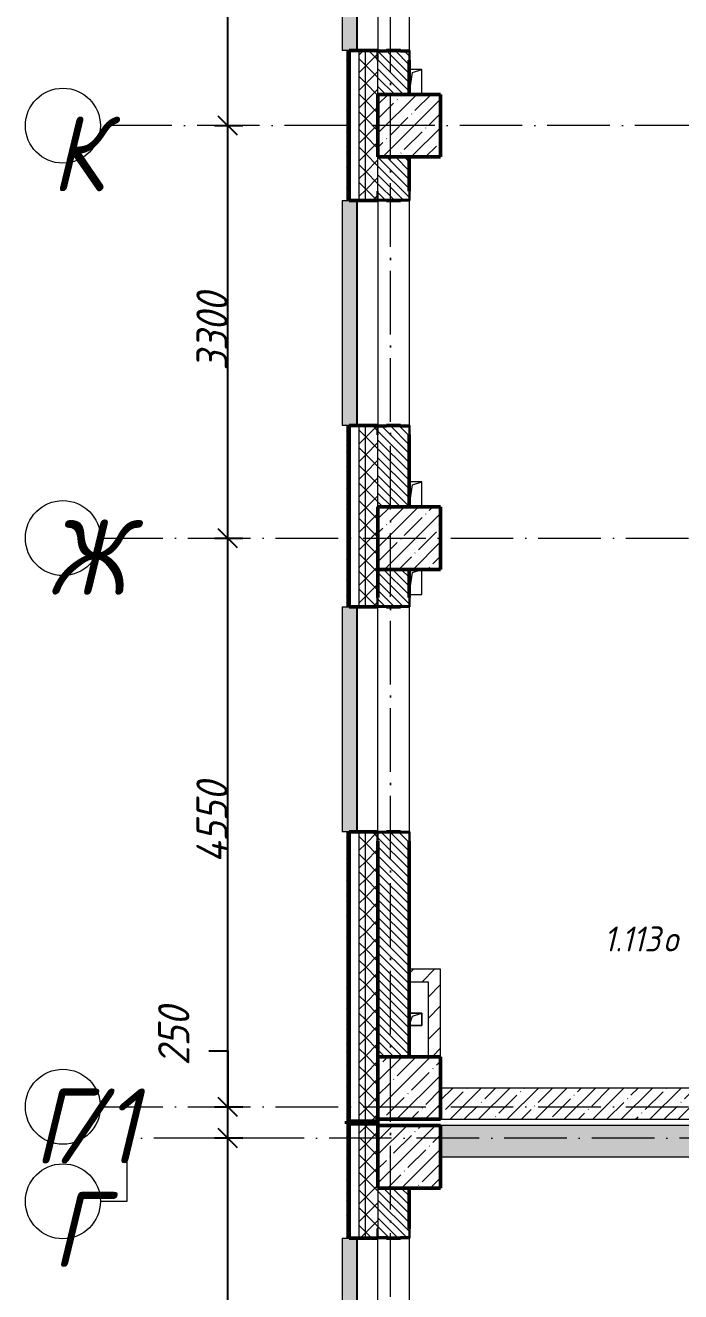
# Model space of a CAD drawing. Header units: millimetres. Extents: x -12989 to 629078, y -109036 to 555275.
# Drawn here: x 507745 to 512983, y 274043 to 284175 of the extents above; entities that cross this region are included whole.
import ezdxf

# ---------------------------------------------------------------- set-up
doc = ezdxf.new("R2010")
doc.units = ezdxf.units.MM
doc.linetypes.add('50_200_ШТРИХ_1Т_ш5_п1_п1_', pattern=[700, 500, -100, 0, -100])
for name, color, linetype, lineweight in [('A-____-____-DIMS', 7, 'Continuous', 9), ('A-FLOR-____-OTLN', 7, 'Continuous', 9), ('A-GENM-____-MCUT', 7, 'Continuous', 25), ('A-GENM-____-OTLN', 7, 'Continuous', 9), ('A-GENM-____-OTLN-1', 7, 'Continuous', 25), ('A-GLAZ-____-IDEN', 7, 'Continuous', 9), ('A-GLAZ-____-OTLN', 7, 'Continuous', 9), ('A-WALL-____-MCUT-1', 7, 'Continuous', 9), ('A-WALL-____-MCUT-2', 7, 'Continuous', 50), ('A-WALL-____-MCUT-3', 7, 'Continuous', 9), ('A-WALL-____-OTLN', 7, 'Continuous', 9), ('A-WALL-____-PATT-1', 7, 'Continuous', 9), ('A-WALL-FNSH-MCUT-1', 7, 'Continuous', 9), ('S-COLS-____-MCUT', 7, 'Continuous', 50), ('S-COLS-____-OTLN', 7, 'Continuous', 9), ('S-GRID-____-IDEN', 7, 'Continuous', 9), ('S-GRID-____-OTLN', 7, 'Continuous', 9), ('S-GRID-____-OTLN-1', 7, '50_200_ШТРИХ_1Т_ш5_п1_п1_', 9)]:
    doc.layers.add(name, color=color, linetype=linetype, lineweight=lineweight)
doc.layers.add('A-GLAZ-____-OTLN-1', color=7, linetype='Continuous', lineweight=9, true_color=0xc0c0c0)
doc.layers.add('Оси-3', color=7, linetype='50_200_ШТРИХ_1Т_ш5_п1_п1_', lineweight=9, true_color=0xaaaaaa)
doc.styles.add('ISOCPEUR_I', font='isocpeui.ttf', dxfattribs={"width": 0.9, "height": 2.5})
doc.styles.add('ISOCPEUR_I_9', font='isocpeui.ttf', dxfattribs={"width": 0.9, "height": 250})
doc.dimstyles.new('ISO-2_5_0_9К_БОЛЬШОЙ_ОСИ', dxfattribs={"dimscale": 304.8, "dimtxt": 248.995294, "dimasz": 0.492126, "dimexe": 0.393701, "dimexo": 0, "dimgap": 0, "dimtad": 1, "dimdec": 0, "dimzin": 0, "dimdsep": 46, "dimtxsty": 'ISOCPEUR_I_9', "dimblk1": 'OBLIQUE', "dimblk2": 'OBLIQUE', "dimsah": 1, "dimcen": 0.09, "dimdle": 0.393701, "dimazin": 0, "dimtfac": 1, "dimtdec": 4, "dimtix": 1, "dimtmove": 0, "dimatfit": 3, "dimfxl": 1, "dimtvp": 1, "dimtolj": 1, "dimtzin": 0, "dimarcsym": 2})
doc.dimstyles.new('ISO-2_5_0_9К_БОЛЬШОЙ_ОСИ_1', dxfattribs={"dimscale": 304.8, "dimtxt": 248.995294, "dimasz": 0.492126, "dimexe": 0.393701, "dimexo": 0, "dimgap": 0, "dimtad": 1, "dimdec": 0, "dimzin": 0, "dimdsep": 46, "dimtxsty": 'ISOCPEUR_I_9', "dimblk1": 'OBLIQUE', "dimblk2": 'OBLIQUE', "dimsah": 1, "dimcen": 0.09, "dimdle": 0.393701, "dimazin": 0, "dimtfac": 1, "dimtdec": 4, "dimtix": 1, "dimtmove": 1, "dimatfit": 3, "dimfxl": 1, "dimtvp": 1, "dimtolj": 1, "dimtzin": 0, "dimarcsym": 2})
pattern_1 = [(135, (513013.31, 265891.49), (-35.35534, -35.35534), [])]
pattern_2 = [(45, (513013.31, 265891.49), (-70.71068, 70.71068), []), (135, (513013.31, 265891.49), (-70.71068, -70.71068), [])]
pattern_3 = [(45, (513013.31, 265891.49), (-84.8528, 84.8528), [])]
pattern_4 = [(45, (513013.31, 265891.49), (-114.0493, 114.0493), []), (45, (513127.36, 265891.49), (-114.0493, 114.0493), [201.612, -40.322, 3.353, -36.97])]
pattern_5 = [(45, (513013.31, 265891.49), (-85.5366, 85.5366), []), (45, (513070.34, 265891.49), (-85.5366, 85.5366), [])]

# ---------------------------------------------------------------- blocks, each defined once
blk = doc.blocks.new('BSC_Колонна _Прямоугольная - 500х500-V49-АР1_План отверстий 1 этажа в осях 1-64_А-ГГ')
at = {"layer": 'S-COLS-____-OTLN'}
h = blk.add_hatch(dxfattribs=at)
h.set_pattern_fill('FP_81', color=256, style=0, pattern_type=2)
h.set_pattern_definition([(45, (2200, -9781.04), (-114.0493, 114.0493), []), (45, (2314.05, -9781.04), (-114.0493, 114.0493), [201.612, -40.322, 3.353, -36.97])])
h.paths.add_polyline_path([(-250, -250), (250, -250), (250, 250), (-250, 250)], flags=0)
at = {"layer": 'S-COLS-____-MCUT'}
for p, q in [((250, 250), (-250, 250)), ((-250, 250), (-250, -250)), ((250, -250), (250, 250)), ((-250, -250), (250, -250))]:
    blk.add_line(p, q, dxfattribs=at)
blk = doc.blocks.new('BSC_Колонна _Прямоугольная - 500х500-V52-АР1_План отверстий 1 этажа в осях 1-64_А-ГГ')
at = {"layer": 'S-COLS-____-OTLN'}
h = blk.add_hatch(dxfattribs=at)
h.set_pattern_fill('FP_84', color=256, style=0, pattern_type=2)
h.set_pattern_definition([(45, (2200, -17481.04), (-114.0493, 114.0493), []), (45, (2314.05, -17481.04), (-114.0493, 114.0493), [201.612, -40.322, 3.353, -36.97])])
h.paths.add_polyline_path([(-250, -250), (250, -250), (250, 250), (-250, 250)], flags=0)
at = {"layer": 'S-COLS-____-MCUT'}
for p, q in [((250, 250), (-250, 250)), ((-250, 250), (-250, -250)), ((250, -250), (250, 250)), ((-250, -250), (250, -250))]:
    blk.add_line(p, q, dxfattribs=at)
blk = doc.blocks.new('BSC_Колонна _Прямоугольная - 500х500-V109-АР1_План отверстий 1 этажа в осях 1-64_А-ГГ')
at = {"layer": 'S-COLS-____-OTLN'}
h = blk.add_hatch(dxfattribs=at)
h.set_pattern_fill('FP_141', color=256, style=0, pattern_type=2)
h.set_pattern_definition([(45, (2200, -14181.04), (-114.0493, 114.0493), []), (45, (2314.05, -14181.04), (-114.0493, 114.0493), [201.612, -40.322, 3.353, -36.97])])
h.paths.add_polyline_path([(-250, -250), (250, -250), (250, 250), (-250, 250)], flags=0)
at = {"layer": 'S-COLS-____-MCUT'}
for p, q in [((250, 250), (-250, 250)), ((-250, 250), (-250, -250)), ((250, -250), (250, 250)), ((-250, -250), (250, -250))]:
    blk.add_line(p, q, dxfattribs=at)
blk = doc.blocks.new('BSC_Колонна _Прямоугольная - 500х500-V147-АР1_План отверстий 1 этажа в осях 1-64_А-ГГ')
at = {"layer": 'S-COLS-____-OTLN'}
h = blk.add_hatch(dxfattribs=at)
h.set_pattern_fill('FP_181', color=256, style=0, pattern_type=2)
h.set_pattern_definition([(45, (2200, -9231.04), (-114.0493, 114.0493), []), (45, (2314.05, -9231.04), (-114.0493, 114.0493), [201.612, -40.322, 3.353, -36.97])])
h.paths.add_polyline_path([(-250, -250), (250, -250), (250, 250), (-250, 250), (-250, 103)], flags=0)
at = {"layer": 'S-COLS-____-MCUT'}
for p, q in [((250, 250), (-250, 250)), ((-250, 250), (-250, -250)), ((250, -250), (250, 250)), ((-250, -250), (250, -250))]:
    blk.add_line(p, q, dxfattribs=at)
blk = doc.blocks.new('Фахверк_СКБ_Уголок - 250_2700-27497298-АР1_План отверстий 1 этажа в осях 1-64_А-ГГ')
at = {"layer": 'A-GENM-____-MCUT'}
for p, q in [((200, 181), (125, 181)), ((125, 181), (125, 106)), ((125, 106), (131, 106)), ((131, 106), (131, 175)), ((131, 175), (200, 175)), ((200, 175), (200, 181)), ((131, -6), (125, -6)), ((125, -6), (125, -81)), ((125, -81), (200, -81)), ((131, -75), (131, -6)), ((200, -75), (131, -75)), ((200, -81), (200, -75))]:
    blk.add_line(p, q, dxfattribs=at)
blk = doc.blocks.new('Стены 5 - Стены 4-30145060-АР1_План отверстий 1 этажа в осях 1-64_А-ГГ')
at = {"layer": 'A-WALL-____-MCUT-2'}
for p, q in [((-1844, 41030), (-1844, 41010)), ((-1594, 41030), (-1844, 41030)), ((-1844, 41010), (-1594, 41010)), ((-1594, 41010), (-1594, 41030))]:
    blk.add_line(p, q, dxfattribs=at)
blk = doc.blocks.new('AR_Отверстие прямоугольное _в плите_ - AR_Отверстие прямоугольное _в плите_-V166-АР1_План отверстий 1 этажа в осях 1-64_А-ГГ')
at = {"layer": 'A-GENM-____-OTLN'}
for p, q in [((50, 50), (-50, 50)), ((-50, -50), (-25, 25)), ((-25, 25), (50, 50)), ((50, -50), (50, 50)), ((-50, -50), (50, -50))]:
    blk.add_line(p, q, dxfattribs=at)
blk = doc.blocks.new('AR_Отверстие прямоугольное _в плите_ - AR_Отверстие прямоугольное _в плите_-V174-АР1_План отверстий 1 этажа в осях 1-64_А-ГГ')
at = {"layer": 'A-GENM-____-OTLN'}
for p, q in [((-50, -100), (-25, 75)), ((-25, 75), (50, 100)), ((50, -100), (50, 100)), ((-50, -100), (50, -100))]:
    blk.add_line(p, q, dxfattribs=at)
blk = doc.blocks.new('AR_Отверстие прямоугольное _в плите_ - AR_Отверстие прямоугольное _в плите_-V173-АР1_План отверстий 1 этажа в осях 1-64_А-ГГ')
at = {"layer": 'A-GENM-____-OTLN'}
for p, q in [((50, 100), (-50, 100)), ((-50, -100), (-25, 75)), ((-25, 75), (50, 100)), ((50, -100), (50, 100))]:
    blk.add_line(p, q, dxfattribs=at)
blk = doc.blocks.new('Отлив_СКБ - Отлив витража_120_НВФ-31885689-АР1_План отверстий 1 этажа в осях 1-64_А-ГГ')
at = {"layer": 'A-GLAZ-____-OTLN-1'}
for points in [[(1800, 2), (1800, 120), (0, 120), (0, 2), (1264, 2)], [(1264, 0), (1800, 0), (1800, 2), (0, 2), (0, 0)]]:
    blk.add_hatch(color=256, dxfattribs=at).paths.add_polyline_path(points, flags=0)
at = {"layer": 'A-GLAZ-____-OTLN'}
for p, q in [((0, 83), (0, 120)), ((1800, 120), (0, 120)), ((1800, 120), (1800, 83)), ((0, 2), (1800, 2)), ((1800, 0), (0, 0))]:
    blk.add_line(p, q, dxfattribs=at)
blk = doc.blocks.new('Ось сетки - Круг_Ø6_00__ISO-2_5_0_9K_-25732049-АР1_План отверстий 1 этажа в осях 1-64_А-ГГ')
at = {"layer": 'S-GRID-____-IDEN'}
blk.add_circle((0, 0), 3, dxfattribs=at)
blk = doc.blocks.new('_Oblique')
at = {"color": 0, "linetype": 'ByBlock', "lineweight": -2}
blk.add_line((-0.5, -0.5), (0.5, 0.5), dxfattribs=at)
blk = doc.blocks.new('*D5714')
at = {"layer": 'A-____-____-DIMS', "color": 0, "lineweight": -2, "transparency": 16777216}
for p, q in [((509362, 271753), (509362, 275393)), ((509256, 275273), (509482, 275273)), ((509256, 271873), (509482, 271873))]:
    blk.add_line(p, q, dxfattribs=at)
at = {"layer": 'Defpoints', "color": 0, "transparency": 16777216}
for p in [(509256, 275273), (509362, 275273), (509256, 271873)]:
    blk.add_point(p, dxfattribs=at)
at = {"layer": 'A-____-____-DIMS', "color": 0, "lineweight": -2, "transparency": 16777216, "xscale": 150, "yscale": 150, "zscale": 150}
for p, rotation in [((509362, 275273), 90), ((509362, 271873), 270)]:
    blk.add_blockref('_Oblique', p, dxfattribs=dict(at, rotation=rotation))
at = {"layer": 'A-____-____-DIMS', "color": 0, "transparency": 16777216, "insert": (509237, 273573), "char_height": 250, "width": 781.46, "attachment_point": 5, "rotation": 90, "style": 'ISOCPEUR_I_9'}
blk.add_mtext('\\A1;3400', dxfattribs=at)
blk = doc.blocks.new('*D5715')
at = {"layer": 'A-____-____-DIMS', "color": 0, "lineweight": -2, "transparency": 16777216}
for p, q in [((509212, 275969), (509362, 275969)), ((509362, 275969), (509362, 275523)), ((509362, 275153), (509362, 275643)), ((509256, 275523), (509482, 275523)), ((509256, 275273), (509482, 275273))]:
    blk.add_line(p, q, dxfattribs=at)
at = {"layer": 'Defpoints', "color": 0, "transparency": 16777216}
for p in [(509256, 275523), (509362, 275523), (509256, 275273)]:
    blk.add_point(p, dxfattribs=at)
at = {"layer": 'A-____-____-DIMS', "color": 0, "lineweight": -2, "transparency": 16777216, "xscale": 150, "yscale": 150, "zscale": 150}
for p, rotation in [((509362, 275523), 90), ((509362, 275273), 270)]:
    blk.add_blockref('_Oblique', p, dxfattribs=dict(at, rotation=rotation))
at = {"layer": 'A-____-____-DIMS', "color": 0, "transparency": 16777216, "insert": (508806, 275852), "char_height": 250, "width": 568.86, "attachment_point": 1, "rotation": 90, "line_spacing_factor": 1.149209, "style": 'ISOCPEUR_I_9'}
blk.add_mtext('\\A1;250', dxfattribs=at)
blk = doc.blocks.new('*D5716')
at = {"layer": 'A-____-____-DIMS', "color": 0, "lineweight": -2, "transparency": 16777216}
for p, q in [((509362, 275403), (509362, 280193)), ((509256, 280073), (509482, 280073)), ((509256, 275523), (509482, 275523))]:
    blk.add_line(p, q, dxfattribs=at)
at = {"layer": 'Defpoints', "color": 0, "transparency": 16777216}
for p in [(509256, 280073), (509362, 280073), (509256, 275523)]:
    blk.add_point(p, dxfattribs=at)
at = {"layer": 'A-____-____-DIMS', "color": 0, "lineweight": -2, "transparency": 16777216, "xscale": 150, "yscale": 150, "zscale": 150}
for p, rotation in [((509362, 280073), 90), ((509362, 275523), 270)]:
    blk.add_blockref('_Oblique', p, dxfattribs=dict(at, rotation=rotation))
at = {"layer": 'A-____-____-DIMS', "color": 0, "transparency": 16777216, "insert": (509237, 277798), "char_height": 250, "width": 781.46, "attachment_point": 5, "rotation": 90, "style": 'ISOCPEUR_I_9'}
blk.add_mtext('\\A1;4550', dxfattribs=at)
blk = doc.blocks.new('*D5717')
at = {"layer": 'A-____-____-DIMS', "color": 0, "lineweight": -2, "transparency": 16777216}
for p, q in [((509362, 279953), (509362, 283493)), ((509256, 283373), (509482, 283373)), ((509256, 280073), (509482, 280073))]:
    blk.add_line(p, q, dxfattribs=at)
at = {"layer": 'Defpoints', "color": 0, "transparency": 16777216}
for p in [(509256, 283373), (509362, 283373), (509256, 280073)]:
    blk.add_point(p, dxfattribs=at)
at = {"layer": 'A-____-____-DIMS', "color": 0, "lineweight": -2, "transparency": 16777216, "xscale": 150, "yscale": 150, "zscale": 150}
for p, rotation in [((509362, 283373), 90), ((509362, 280073), 270)]:
    blk.add_blockref('_Oblique', p, dxfattribs=dict(at, rotation=rotation))
at = {"layer": 'A-____-____-DIMS', "color": 0, "transparency": 16777216, "insert": (509237, 281723), "char_height": 250, "width": 758.48, "attachment_point": 5, "rotation": 90, "style": 'ISOCPEUR_I_9'}
blk.add_mtext('\\A1;3300', dxfattribs=at)
blk = doc.blocks.new('*D5718')
at = {"layer": 'A-____-____-DIMS', "color": 0, "lineweight": -2, "transparency": 16777216}
for p, q in [((509362, 283253), (509362, 289493)), ((509256, 289373), (509482, 289373)), ((509256, 283373), (509482, 283373))]:
    blk.add_line(p, q, dxfattribs=at)
at = {"layer": 'Defpoints', "color": 0, "transparency": 16777216}
for p in [(509256, 289373), (509362, 289373), (509256, 283373)]:
    blk.add_point(p, dxfattribs=at)
at = {"layer": 'A-____-____-DIMS', "color": 0, "lineweight": -2, "transparency": 16777216, "xscale": 150, "yscale": 150, "zscale": 150}
for p, rotation in [((509362, 289373), 90), ((509362, 283373), 270)]:
    blk.add_blockref('_Oblique', p, dxfattribs=dict(at, rotation=rotation))
at = {"layer": 'A-____-____-DIMS', "color": 0, "transparency": 16777216, "insert": (509237, 286373), "char_height": 250, "width": 758.48, "attachment_point": 5, "rotation": 90, "style": 'ISOCPEUR_I_9'}
blk.add_mtext('\\A1;6000', dxfattribs=at)

msp = doc.modelspace()

# ---------------------------------------------------------------- hatches: boundary and pattern name
at = {"layer": 'A-WALL-____-PATT-1'}
h = msp.add_hatch(dxfattribs=at)
h.set_pattern_fill('FP_3', color=256, style=0, pattern_type=2)
h.set_pattern_definition(pattern_5)
h.paths.add_polyline_path([(510333.3109, 275407.5335), (510333.3109, 277722.5335), (510313.3109, 277722.5335), (510313.3109, 275407.5335)], flags=0)
h.paths.add_polyline_path([(510333.3109, 279522.5335), (510333.3109, 280972.5335), (510313.3109, 280972.5335), (510313.3109, 279522.5335)], flags=0)
h.paths.add_polyline_path([(510333.3109, 282772.5335), (510333.3109, 283972.5335), (510313.3109, 283972.5335), (510313.3109, 282772.5335)], flags=0)
h.paths.add_polyline_path([(510333.3109, 285772.5335), (510333.3109, 286972.5335), (510313.3109, 286972.5335), (510313.3109, 285772.5335)], flags=0)
h.paths.add_polyline_path([(510313.3109, 288772.5335), (510333.3109, 288772.5335), (510333.3109, 289972.5335), (510313.3109, 289972.5335), (510313.3109, 288985.8214)], flags=0)
h.paths.add_polyline_path([(510333.3109, 291772.5335), (510333.3109, 292872.5335), (510313.3109, 292872.5335), (510313.3109, 291772.5335)], flags=0)
h = msp.add_hatch(dxfattribs=at)
h.set_pattern_fill('FP_1', color=256, style=0, pattern_type=2)
h.set_pattern_definition(pattern_2)
h.paths.add_polyline_path([(510463.3109, 275407.5335), (510463.3109, 277722.5335), (510413.3109, 277722.5335), (510413.3109, 275407.5335)], flags=0)
h.paths.add_polyline_path([(510413.3109, 279522.5335), (510463.3109, 279522.5335), (510463.3109, 280972.5335), (510413.3109, 280972.5335), (510413.3109, 279525.8875)], flags=0)
h.paths.add_polyline_path([(510463.3109, 282772.5335), (510463.3109, 283972.5335), (510413.3109, 283972.5335), (510413.3109, 282772.5335)], flags=0)
h.paths.add_polyline_path([(510463.3109, 285772.5335), (510463.3109, 286972.5335), (510413.3109, 286972.5335), (510413.3109, 285772.5335)], flags=0)
h.paths.add_polyline_path([(510463.3109, 288772.5335), (510463.3109, 289972.5335), (510413.3109, 289972.5335), (510413.3109, 288772.5335)], flags=0)
h.paths.add_polyline_path([(510413.3109, 291772.5335), (510463.3109, 291772.5335), (510463.3109, 292622.5335), (510413.3109, 292622.5335), (510413.3109, 292425.7974)], flags=0)
h = msp.add_hatch(dxfattribs=at)
h.set_pattern_fill('FP_1', color=256, style=0, pattern_type=2)
h.set_pattern_definition(pattern_2)
h.paths.add_polyline_path([(510563.3109, 275407.5335), (510563.3109, 277647.5335), (510557.3109, 277647.5335), (510557.3109, 277722.5335), (510463.3109, 277722.5335), (510463.3109, 275407.5335)], flags=0)
h.paths.add_polyline_path([(510463.3109, 279522.5335), (510557.3109, 279522.5335), (510557.3109, 279597.5335), (510563.3109, 279597.5335), (510563.3109, 280897.5335), (510557.3109, 280897.5335), (510557.3109, 280972.5335), (510463.3109, 280972.5335), (510463.3109, 279525.8875)], flags=0)
h.paths.add_polyline_path([(510557.3109, 282772.5335), (510557.3109, 282847.5335), (510563.3109, 282847.5335), (510563.3109, 283897.5335), (510557.3109, 283897.5335), (510557.3109, 283972.5335), (510463.3109, 283972.5335), (510463.3109, 282772.5335)], flags=0)
h.paths.add_polyline_path([(510557.3109, 285772.5335), (510557.3109, 285847.5335), (510563.3109, 285847.5335), (510563.3109, 286897.5335), (510557.3109, 286897.5335), (510557.3109, 286972.5335), (510463.3109, 286972.5335), (510463.3109, 285772.5335)], flags=0)
h.paths.add_polyline_path([(510557.3109, 288772.5335), (510557.3109, 288847.5335), (510563.3109, 288847.5335), (510563.3109, 289897.5335), (510557.3109, 289897.5335), (510557.3109, 289972.5335), (510463.3109, 289972.5335), (510463.3109, 288772.5335)], flags=0)
h.paths.add_polyline_path([(510557.3109, 291772.5335), (510557.3109, 291847.5335), (510563.3109, 291847.5335), (510563.3109, 292622.5335), (510463.3109, 292622.5335), (510463.3109, 291772.5335)], flags=0)
h = msp.add_hatch(dxfattribs=at)
h.set_pattern_fill('FP_6', color=256, style=0, pattern_type=2)
h.set_pattern_definition(pattern_1)
h.paths.add_polyline_path([(510563.3109, 283622.5335), (510813.3109, 283622.5335), (510813.3109, 283966.5335), (510744.3109, 283966.5335), (510744.3109, 283972.5335), (510632.3109, 283972.5335), (510632.3109, 283966.5335), (510563.3109, 283966.5335), (510563.3109, 283825.8574)], flags=0)
h.paths.add_polyline_path([(510744.3109, 285772.5335), (510744.3109, 285778.5335), (510813.3109, 285778.5335), (510813.3109, 286966.5335), (510744.3109, 286966.5335), (510744.3109, 286972.5335), (510632.3109, 286972.5335), (510632.3109, 286966.5335), (510563.3109, 286966.5335), (510563.3109, 285778.5335), (510632.3109, 285778.5335), (510632.3109, 285772.5335)], flags=0)
h.paths.add_polyline_path([(510744.3109, 288772.5335), (510744.3109, 288778.5335), (510813.3109, 288778.5335), (510813.3109, 289122.5335), (510563.3109, 289122.5335), (510563.3109, 288778.5335), (510632.3109, 288778.5335), (510632.3109, 288772.5335)], flags=0)
h = msp.add_hatch(dxfattribs=at)
h.set_pattern_fill('FP_6', color=256, style=0, pattern_type=2)
h.set_pattern_definition(pattern_1)
h.paths.add_polyline_path([(510563.3109, 280322.5335), (510813.3109, 280322.5335), (510813.3109, 280966.5335), (510744.3109, 280966.5335), (510744.3109, 280972.5335), (510632.3109, 280972.5335), (510632.3109, 280966.5335), (510563.3109, 280966.5335), (510563.3109, 280385.8815)], flags=0)
h.paths.add_polyline_path([(510744.3109, 282772.5335), (510744.3109, 282778.5335), (510813.3109, 282778.5335), (510813.3109, 283122.5335), (510563.3109, 283122.5335), (510563.3109, 282778.5335), (510632.3109, 282778.5335), (510632.3109, 282772.5335)], flags=0)
h = msp.add_hatch(dxfattribs=at)
h.set_pattern_fill('FP_6', color=256, style=0, pattern_type=2)
h.set_pattern_definition(pattern_1)
h.paths.add_polyline_path([(510813.3109, 275922.5335), (510812.4776, 277716.5335), (510744.3109, 277716.5335), (510744.3109, 277722.5335), (510632.3109, 277722.5335), (510632.3109, 277716.5335), (510563.3109, 277716.5335), (510563.3109, 275922.5335), (510789.0305, 275922.5335)], flags=0)
h.paths.add_polyline_path([(510744.3109, 279522.5335), (510744.3109, 279528.5335), (510813.3109, 279528.5335), (510813.3109, 279822.5335), (510563.3109, 279822.5335), (510563.3109, 279528.5335), (510632.3109, 279528.5335), (510632.3109, 279522.5335)], flags=0)
h = msp.add_hatch(dxfattribs=at)
h.set_pattern_fill('FP_4', color=256, style=0, pattern_type=2)
h.set_pattern_definition(pattern_3)
h.paths.add_polyline_path([(510963.3109, 276522.5335), (511063.3109, 276522.5335), (511063.3109, 276622.5335), (510813.3109, 276622.5335), (510813.3109, 276522.5335)], flags=0)
h = msp.add_hatch(dxfattribs=at)
h.set_pattern_fill('FP_4', color=256, style=0, pattern_type=2)
h.set_pattern_definition(pattern_3)
h.paths.add_polyline_path([(510963.3109, 275922.5335), (511063.3109, 275922.5335), (511063.3109, 276522.5335), (510963.3109, 276522.5335), (510963.3109, 276085.9115)], flags=0)
h = msp.add_hatch(dxfattribs=at)
h.set_pattern_fill('FP_27', color=256, style=0, pattern_type=2)
h.set_pattern_definition(pattern_4)
h.paths.add_polyline_path([(518113.3109, 275422.5335), (518113.3109, 275672.5335), (511063.3109, 275672.5335), (511063.3109, 275422.5335), (516533.2894, 275422.5335)], flags=0)
h = msp.add_hatch(dxfattribs=at)
h.set_pattern_fill('FP_1', color=256, style=0, pattern_type=2)
h.set_pattern_definition(pattern_2)
h.paths.add_polyline_path([(510463.3109, 263972.5335), (510463.3109, 268122.5335), (510413.3109, 268122.5335), (510413.3109, 263972.5335)], flags=0)
h.paths.add_polyline_path([(510463.3109, 269922.5335), (510463.3109, 272672.5335), (510413.3109, 272672.5335), (510413.3109, 269922.5335)], flags=0)
h.paths.add_polyline_path([(510463.3109, 274472.5335), (510463.3109, 275407.5335), (510413.3109, 275407.5335), (510413.3109, 274472.5335)], flags=0)
h = msp.add_hatch(dxfattribs=at)
h.set_pattern_fill('FP_1', color=256, style=0, pattern_type=2)
h.set_pattern_definition(pattern_2)
h.paths.add_polyline_path([(510463.3109, 263972.5335), (510563.3109, 263972.5335), (510563.3109, 268122.5335), (510463.3109, 268122.5335), (510463.3109, 266625.9775)], flags=0)
h.paths.add_polyline_path([(510563.3109, 269922.5335), (510563.3109, 272597.5335), (510557.3109, 272597.5335), (510557.3109, 272672.5335), (510463.3109, 272672.5335), (510463.3109, 269922.5335)], flags=0)
h.paths.add_polyline_path([(510557.3109, 274472.5335), (510557.3109, 274547.5335), (510563.3109, 274547.5335), (510563.3109, 275407.5335), (510463.3109, 275407.5335), (510463.3109, 274472.5335)], flags=0)
h = msp.add_hatch(dxfattribs=at)
h.set_pattern_fill('FP_3', color=256, style=0, pattern_type=2)
h.set_pattern_definition(pattern_5)
h.paths.add_polyline_path([(510333.3109, 263722.5335), (510333.3109, 268122.5335), (510313.3109, 268122.5335), (510313.3109, 263722.5335)], flags=0)
h.paths.add_polyline_path([(510313.3109, 269922.5335), (510333.3109, 269922.5335), (510333.3109, 272672.5335), (510313.3109, 272672.5335), (510313.3109, 270065.9535)], flags=0)
h.paths.add_polyline_path([(510333.3109, 274472.5335), (510333.3109, 275387.5335), (510313.3109, 275387.5335), (510313.3109, 274472.5335)], flags=0)
h = msp.add_hatch(dxfattribs=at)
h.set_pattern_fill('FP_27', color=256, style=0, pattern_type=2)
h.set_pattern_definition(pattern_4)
h.paths.add_polyline_path([(535663.3109, 275122.5335), (536563.3109, 275122.5335), (536563.3109, 275372.5335), (535663.3109, 275372.5335)], flags=0)
h.paths.add_polyline_path([(533563.3109, 275122.5335), (533563.3109, 275372.5335), (522613.3109, 275372.5335), (522613.3109, 275122.5335), (530673.0037, 275122.5335)], flags=0)
h.paths.add_polyline_path([(518613.3109, 275122.5335), (518613.3109, 275372.5335), (511063.3109, 275372.5335), (511063.3109, 275122.5335), (518300.7537, 275122.5335)], flags=0)
h = msp.add_hatch(dxfattribs=at)
h.set_pattern_fill('FP_6', color=256, style=0, pattern_type=2)
h.set_pattern_definition(pattern_1)
h.paths.add_polyline_path([(510632.3109, 272222.5335), (510813.3109, 272222.5335), (510813.3109, 272666.5335), (510744.3109, 272666.5335), (510744.3109, 272672.5335), (510632.3109, 272672.5335), (510632.3109, 272666.5335), (510563.3109, 272666.5335), (510563.3109, 272222.5335)], flags=0)
h.paths.add_polyline_path([(510632.3109, 274472.5335), (510744.3109, 274472.5335), (510744.3109, 274478.5335), (510813.3109, 274478.5335), (510813.3109, 274872.5335), (510563.3109, 274872.5335), (510563.3109, 274478.5335), (510632.3109, 274478.5335)], flags=0)

# ---------------------------------------------------------------- linework, layer by layer
at = {"layer": 'A-FLOR-____-OTLN'}
for p, q in [((510813.3109, 276272.5335), (510913.3109, 276272.5335)), ((510913.3109, 276272.5335), (510913.3109, 276172.5335)), ((510913.3109, 276172.5335), (510813.3109, 276172.5335))]:
    msp.add_line(p, q, dxfattribs=at)
at = {"layer": 'A-WALL-____-MCUT-1'}
for p, q in [((518113.3109, 275672.5335), (511063.3109, 275672.5335)), ((511063.3109, 275422.5335), (518113.3109, 275422.5335)), ((518613.3109, 275372.5335), (511063.3109, 275372.5335)), ((511063.3109, 275122.5335), (518613.3109, 275122.5335))]:
    msp.add_line(p, q, dxfattribs=at)
at = {"layer": 'A-WALL-____-MCUT-2'}
for p, q in [((510557.3109, 283972.5335), (510333.3109, 283972.5335)), ((510333.3109, 283972.5335), (510333.3109, 282772.5335)), ((510744.3109, 283972.5335), (510632.3109, 283972.5335)), ((510813.3109, 283622.5335), (510813.3109, 283897.5335)), ((510813.3109, 282847.5335), (510813.3109, 283122.5335)), ((510333.3109, 282772.5335), (510557.3109, 282772.5335)), ((510632.3109, 282772.5335), (510744.3109, 282772.5335)), ((510557.3109, 280972.5335), (510333.3109, 280972.5335)), ((510333.3109, 279522.5335), (510333.3109, 280972.5335)), ((510744.3109, 280972.5335), (510632.3109, 280972.5335)), ((510813.3109, 280322.5335), (510813.3109, 280897.5335)), ((510563.3109, 279822.5335), (510563.3109, 279597.5335)), ((510813.3109, 279597.5335), (510813.3109, 279822.5335)), ((510333.3109, 279522.5335), (510557.3109, 279522.5335)), ((510632.3109, 279522.5335), (510744.3109, 279522.5335)), ((510557.3109, 277722.5335), (510333.3109, 277722.5335)), ((510333.3109, 274472.5335), (510333.3109, 277722.5335)), ((510744.3109, 277722.5335), (510632.3109, 277722.5335)), ((510563.3109, 277647.5335), (510563.3109, 275922.5335)), ((510813.3109, 275922.5335), (510813.3109, 277647.5335)), ((510563.3109, 275372.5335), (510563.3109, 275422.5335)), ((510813.3109, 274547.5335), (510813.3109, 274872.5335)), ((510333.3109, 274472.5335), (510557.3109, 274472.5335)), ((510632.3109, 274472.5335), (510744.3109, 274472.5335))]:
    msp.add_line(p, q, dxfattribs=at)
at = {"layer": 'A-WALL-____-MCUT-3'}
for p, q in [((510413.3109, 282772.5335), (510413.3109, 283972.5335)), ((510463.3109, 282772.5335), (510463.3109, 283972.5335)), ((510563.3109, 283622.5335), (510563.3109, 283897.5335)), ((510563.3109, 282847.5335), (510563.3109, 283122.5335)), ((510413.3109, 279522.5335), (510413.3109, 280972.5335)), ((510463.3109, 279522.5335), (510463.3109, 280972.5335)), ((510563.3109, 280322.5335), (510563.3109, 280897.5335)), ((510413.3109, 274472.5335), (510413.3109, 277722.5335)), ((510463.3109, 274472.5335), (510463.3109, 277722.5335)), ((510563.3109, 274872.5335), (510563.3109, 274547.5335))]:
    msp.add_line(p, q, dxfattribs=at)
at = {"layer": 'A-WALL-____-OTLN'}
for p, q in [((510563.3109, 285772.5335), (510563.3109, 283972.5335)), ((510813.3109, 285772.5335), (510813.3109, 283972.5335)), ((510563.3109, 282772.5335), (510563.3109, 280972.5335)), ((510813.3109, 282772.5335), (510813.3109, 280972.5335)), ((510563.3109, 277722.5335), (510563.3109, 279522.5335)), ((510813.3109, 279522.5335), (510813.3109, 277722.5335)), ((510563.3109, 272672.5335), (510563.3109, 274472.5335)), ((510813.3109, 274472.5335), (510813.3109, 272672.5335))]:
    msp.add_line(p, q, dxfattribs=at)
at = {"layer": 'A-WALL-FNSH-MCUT-1'}
for p, q in [((510313.3109, 283972.5335), (510313.3109, 282772.5335)), ((510333.3109, 283972.5335), (510313.3109, 283972.5335)), ((510313.3109, 282772.5335), (510333.3109, 282772.5335)), ((510313.3109, 280972.5335), (510313.3109, 279522.5335)), ((510333.3109, 280972.5335), (510313.3109, 280972.5335)), ((510313.3109, 279522.5335), (510333.3109, 279522.5335)), ((510313.3109, 277722.5335), (510313.3109, 275407.5335)), ((510333.3109, 277722.5335), (510313.3109, 277722.5335)), ((511063.3109, 276622.5335), (510813.3109, 276622.5335)), ((511063.3109, 275922.5335), (511063.3109, 276622.5335)), ((510813.3109, 276522.5335), (510963.3109, 276522.5335)), ((510963.3109, 276522.5335), (510963.3109, 275922.5335)), ((510313.3109, 275407.5335), (510333.3109, 275407.5335)), ((510313.3109, 275387.5335), (510313.3109, 274472.5335)), ((510333.3109, 275387.5335), (510313.3109, 275387.5335)), ((510313.3109, 274472.5335), (510333.3109, 274472.5335))]:
    msp.add_line(p, q, dxfattribs=at)
at = {"layer": 'S-GRID-____-OTLN'}
for p, q in [((508556.9485, 275272.5335), (508556.9485, 274765.8258)), ((508556.9485, 274765.8258), (508344.5407, 274765.8258))]:
    msp.add_line(p, q, dxfattribs=at)
at = {"layer": 'S-GRID-____-OTLN-1'}
for p, q in [((510663.3109, 261408.8852), (510663.3109, 315772.4512)), ((539721.0501, 283372.5335), (508344.5407, 283372.5335)), ((508344.5407, 280072.5335), (539721.0501, 280072.5335)), ((508344.5407, 275522.5335), (536883.9116, 275522.5335)), ((617087.7175, 275272.5335), (508556.9485, 275272.5335))]:
    msp.add_line(p, q, dxfattribs=at)
at = {"layer": 'Оси-3'}
msp.add_line((510663.3109, 259999.1118), (510663.3109, 357169.785), dxfattribs=at)

# ---------------------------------------------------------------- block references
at = {"layer": 'A-GENM-____-OTLN'}
for name, p in [('AR_Отверстие прямоугольное _в плите_ - AR_Отверстие прямоугольное _в плите_-V173-АР1_План отверстий 1 этажа в осях 1-64_А-ГГ', (510863.3109, 283722.5335)), ('AR_Отверстие прямоугольное _в плите_ - AR_Отверстие прямоугольное _в плите_-V173-АР1_План отверстий 1 этажа в осях 1-64_А-ГГ', (510863.3109, 280422.5335)), ('AR_Отверстие прямоугольное _в плите_ - AR_Отверстие прямоугольное _в плите_-V174-АР1_План отверстий 1 этажа в осях 1-64_А-ГГ', (510863.3109, 279722.5335)), ('AR_Отверстие прямоугольное _в плите_ - AR_Отверстие прямоугольное _в плите_-V166-АР1_План отверстий 1 этажа в осях 1-64_А-ГГ', (510863.3109, 276222.5335))]:
    msp.add_blockref(name, p, dxfattribs=at)
at = {"layer": 'A-GENM-____-OTLN-1'}
for p, rotation in [((510638.3109, 284097.5335), 269.9999999999999), ((510738.3109, 282647.5335), 89.99999999999991), ((510638.3109, 281097.5335), 269.9999999999999), ((510738.3109, 279397.5335), 89.99999999999991), ((510638.3109, 277847.5335), 269.9999999999999), ((510738.3109, 274347.5335), 89.99999999999991)]:
    msp.add_blockref('Фахверк_СКБ_Уголок - 250_2700-27497298-АР1_План отверстий 1 этажа в осях 1-64_А-ГГ', p, dxfattribs=dict(at, rotation=rotation))
at = {"layer": 'A-GLAZ-____-OTLN', "rotation": 90}
for p in [(510396.3109, 283972.5335), (510396.3109, 280972.5335), (510396.3109, 277722.5335), (510396.3109, 272672.5335)]:
    msp.add_blockref('Отлив_СКБ - Отлив витража_120_НВФ-31885689-АР1_План отверстий 1 этажа в осях 1-64_А-ГГ', p, dxfattribs=at)
at = {"layer": 'A-WALL-____-OTLN'}
msp.add_blockref('Стены 5 - Стены 4-30145060-АР1_План отверстий 1 этажа в осях 1-64_А-ГГ', (512156.8227, 234377.2915), dxfattribs=at)
at = {"layer": 'S-COLS-____-OTLN'}
for name, p in [('BSC_Колонна _Прямоугольная - 500х500-V52-АР1_План отверстий 1 этажа в осях 1-64_А-ГГ', (510813.3109, 283372.5335)), ('BSC_Колонна _Прямоугольная - 500х500-V109-АР1_План отверстий 1 этажа в осях 1-64_А-ГГ', (510813.3109, 280072.5335)), ('BSC_Колонна _Прямоугольная - 500х500-V49-АР1_План отверстий 1 этажа в осях 1-64_А-ГГ', (510813.3109, 275672.5335)), ('BSC_Колонна _Прямоугольная - 500х500-V147-АР1_План отверстий 1 этажа в осях 1-64_А-ГГ', (510813.3109, 275122.5335))]:
    msp.add_blockref(name, p, dxfattribs=at)
at = {"layer": 'S-GRID-____-IDEN', "xscale": 99.99999999999993, "yscale": 99.99999999999993, "zscale": 99.99999999999993}
for p, rotation in [((508044.5407, 283372.5335), 89.9999999999998), ((508044.5407, 280072.5335), 269.9999999999996), ((508044.5407, 275522.5335), 269.9999999999996), ((508044.5407, 274765.8258), 89.99999999999982)]:
    msp.add_blockref('Ось сетки - Круг_Ø6_00__ISO-2_5_0_9K_-25732049-АР1_План отверстий 1 этажа в осях 1-64_А-ГГ', p, dxfattribs=dict(at, rotation=rotation))

# ---------------------------------------------------------------- texts
at = {"layer": 'A-GLAZ-____-IDEN', "char_height": 200, "attachment_point": 1, "style": 'ISOCPEUR_I_9'}
for s, insert, width in [('1.113', (512368.9281, 276965.062), 577.215), ('\\fISOCPEUR|b0|i1|c204|p34|;\\W.9;о', (512845.1781, 276965.062), 158.734125)]:
    msp.add_mtext(s, dxfattribs=dict(at, insert=insert, width=width))
at = {"layer": 'S-GRID-____-IDEN', "char_height": 600, "attachment_point": 1, "style": 'ISOCPEUR_I'}
for s, insert, width in [('\\fISOCPEUR|b0|i1|c204|p34|;\\W.9;К', (507951.7202, 283448.6094), 223.670812), ('\\fISOCPEUR|b0|i1|c204|p34|;\\W.9;Ж', (507922.7112, 280219.166), 281.392312), ('\\fISOCPEUR|b0|i1|c204|p34|;\\W.9;Г', (507812.9112, 275669.166), 202.02525), ('/1', (507979.5987, 275669.166), 346.329), ('\\fISOCPEUR|b0|i1|c204|p34|;\\W.9;Г', (507960.7202, 274841.9016), 202.02525)]:
    msp.add_mtext(s, dxfattribs=dict(at, insert=insert, width=width))

# ---------------------------------------------------------------- dimensions: what is measured, and where the dimension line sits
at = {"layer": 'A-____-____-DIMS'}
for base, p1, p2, override, picture, middle in [((509361.9153, 289372.5335), (509255.8493, 283372.5335), (509255.8493, 289372.5335), {"dimpost": '<>', "dimfxl": 6000}, '*D5718', (509236.9153, 286372.5335)), ((509361.9153, 283372.5335), (509255.8493, 280072.5335), (509255.8493, 283372.5335), {"dimpost": '<>', "dimfxl": 3300}, '*D5717', (509236.9153, 281722.5335)), ((509361.9153, 280072.5335), (509255.8493, 275522.5335), (509255.8493, 280072.5335), {"dimpost": '<>', "dimfxl": 4550}, '*D5716', (509236.9153, 277797.5335)), ((509361.9153, 275272.5335), (509255.8493, 271872.5335), (509255.8493, 275272.5335), {"dimpost": '<>', "dimfxl": 3400}, '*D5714', (509236.9153, 273572.5335))]:
    dim = msp.add_linear_dim(base=base, p1=p1, p2=p2, angle=90, dimstyle='ISO-2_5_0_9К_БОЛЬШОЙ_ОСИ', override=override, dxfattribs=at)
    dim.commit()
    dim.dimension.update_dxf_attribs({"geometry": picture, "text_midpoint": middle})
dim = msp.add_linear_dim(base=(509361.9153, 275522.5335), p1=(509255.8493, 275272.5335), p2=(509255.8493, 275522.5335), angle=90, dimstyle='ISO-2_5_0_9К_БОЛЬШОЙ_ОСИ_1', override={"dimpost": '<>', "dimfxl": 250}, dxfattribs=at)
dim.commit()
dim.dimension.update_dxf_attribs({"geometry": '*D5715', "text_midpoint": (509201.968, 275969.3854), "dimtype": 160, "text_rotation": 90})

doc.saveas('drawing.dxf')
